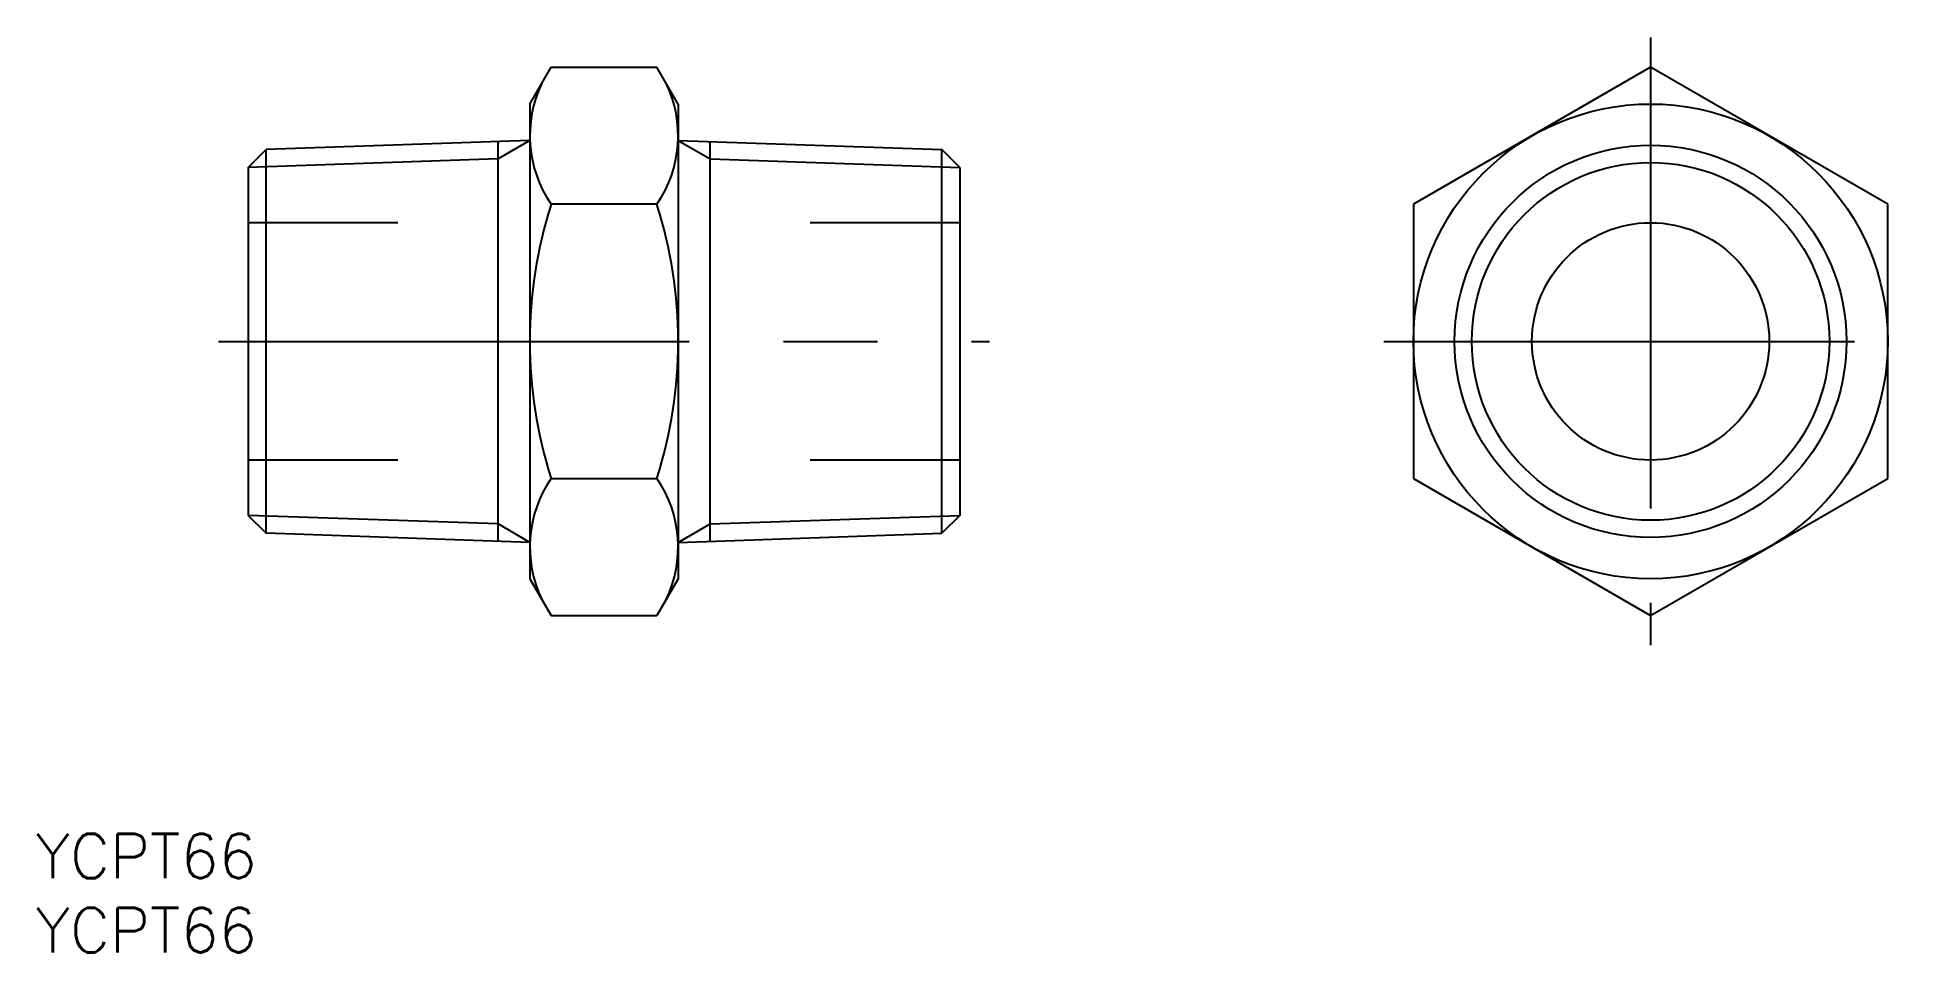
# Model space of a CAD drawing. Extents: x -109 to 18, y -41 to 20.
import ezdxf

# ---------------------------------------------------------------- set-up
doc = ezdxf.new("R2010")
doc.units = 0
doc.linetypes.add('CENTER', pattern=[50.8, 31.75, -6.35, 6.35, -6.35])
doc.linetypes.add('DASHED', pattern=[19.05, 12.7, -6.35])
doc.layers.get('0').update_dxf_attribs({"linetype": 'CONTINUOUS'})
doc.layers.add('CENTER', color=1, linetype='CENTER')
doc.styles.get("Standard").update_dxf_attribs({"font": 'txt.shx', "height": 3, "bigfont": 'bigfont.shx'})

msp = doc.modelspace()

# ---------------------------------------------------------------- linework, layer by layer
at = {"color": 7, "linetype": 'CONTINUOUS'}
for p, q in [((-75.6, 16), (-74.17, 18.48)), ((-74.17, 18.48), (-67.03, 18.48)), ((-65.6, 16), (-67.03, 18.48)), ((0, 18.48), (-16, 9.24)), ((16, 9.24), (0, 18.48)), ((-75.6, 16), (-75.6, -16)), ((-65.6, 16), (-65.6, -16)), ((-94.6, 11.73), (-93.39, 12.93)), ((-75.6, 13.55), (-93.39, 12.93)), ((-93.39, -12.93), (-93.39, 12.93)), ((-77.74, -13.48), (-77.74, 13.48)), ((-65.6, 13.55), (-47.8, 12.93)), ((-63.45, -13.48), (-63.45, 13.48)), ((-47.8, -12.93), (-47.8, 12.93)), ((-46.6, 11.73), (-47.8, 12.93)), ((-94.6, 11.73), (-94.6, -11.73)), ((-46.6, 11.73), (-46.6, -11.73)), ((-67.03, 9.24), (-74.17, 9.24)), ((-16, 9.24), (-16, -9.24)), ((16, -9.24), (16, 9.24)), ((-74.17, -9.24), (-67.03, -9.24)), ((-16, -9.24), (0, -18.48)), ((0, -18.48), (16, -9.24)), ((-94.6, -11.73), (-93.39, -12.93)), ((-46.6, -11.73), (-47.8, -12.93)), ((-75.6, -13.55), (-93.39, -12.93)), ((-65.6, -13.55), (-47.8, -12.93)), ((-75.6, -16), (-74.17, -18.48)), ((-65.6, -16), (-67.03, -18.48)), ((-74.17, -18.48), (-67.03, -18.48))]:
    msp.add_line(p, q, dxfattribs=at)
at = {"color": 3, "linetype": 'CONTINUOUS'}
for p, q in [((-75.6, 13.55), (-77.74, 12.31)), ((-65.6, 13.55), (-63.45, 12.31)), ((-77.74, 12.31), (-94.6, 11.73)), ((-63.45, 12.31), (-46.6, 11.73)), ((-77.74, -12.31), (-94.6, -11.73)), ((-75.6, -13.55), (-77.74, -12.31)), ((-65.6, -13.55), (-63.45, -12.31)), ((-63.45, -12.31), (-46.6, -11.73))]:
    msp.add_line(p, q, dxfattribs=at)
at = {"color": 3, "linetype": 'DASHED'}
for p, q in [((-84.5, 8), (-94.6, 8)), ((-46.6, 8), (-56.7, 8)), ((-84.5, -8), (-94.6, -8)), ((-46.6, -8), (-56.7, -8))]:
    msp.add_line(p, q, dxfattribs=at)
at = {"color": 7, "linetype": 'CONTINUOUS'}
for radius in [16, 13.22, 8]:
    msp.add_circle((0, 0), radius, dxfattribs=at)
at = {"color": 3, "linetype": 'CONTINUOUS'}
msp.add_circle((0, 0), 12.06, dxfattribs=at)
at = {"color": 7, "linetype": 'CONTINUOUS'}
for centre, radius, start, end in [((-67.42, 13.86), 8.18, 154.3842, 214.3842), ((-73.78, 13.86), 8.18, 325.6158, 25.6158), ((-45.03, 0), 30.57, 162.412, 197.588), ((-96.17, 0), 30.57, 342.412, 17.588), ((-67.42, -13.86), 8.18, 145.6158, 205.6158), ((-73.78, -13.86), 8.18, 334.3842, 34.3842)]:
    msp.add_arc(centre, radius, start, end, dxfattribs=at)
at = {"layer": 'CENTER', "color": 1, "linetype": 'CENTER'}
for p, q in [((0, 20.48), (0, -20.48)), ((-96.6, 0), (-44.6, 0)), ((-18, 0), (18, 0))]:
    msp.add_line(p, q, dxfattribs=at)

# ---------------------------------------------------------------- texts
at = {"color": 7, "linetype": 'CONTINUOUS'}
for p in [(-108.94, -36.19), (-108.94, -41.19)]:
    msp.add_text('YCPT66', height=3, dxfattribs=at).set_placement(p)

doc.saveas('drawing.dxf')
